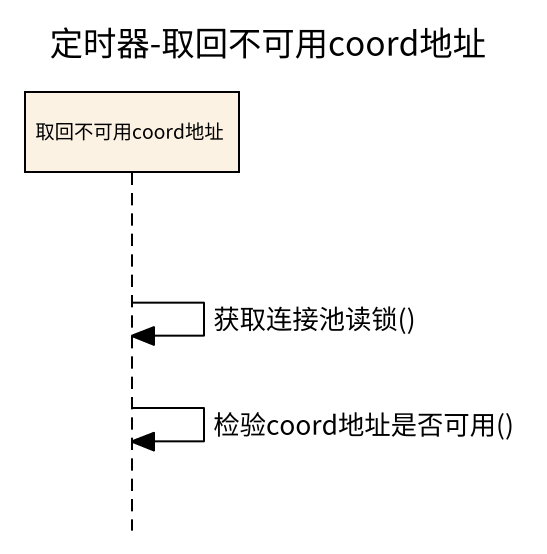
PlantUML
@startuml
title 定时器-取回不可用coord地址
hide footbox
participant 取回不可用coord地址

取回不可用coord地址 -> 取回不可用coord地址 : 获取连接池读锁()
取回不可用coord地址 -> 取回不可用coord地址 : 检验coord地址是否可用()
@enduml
